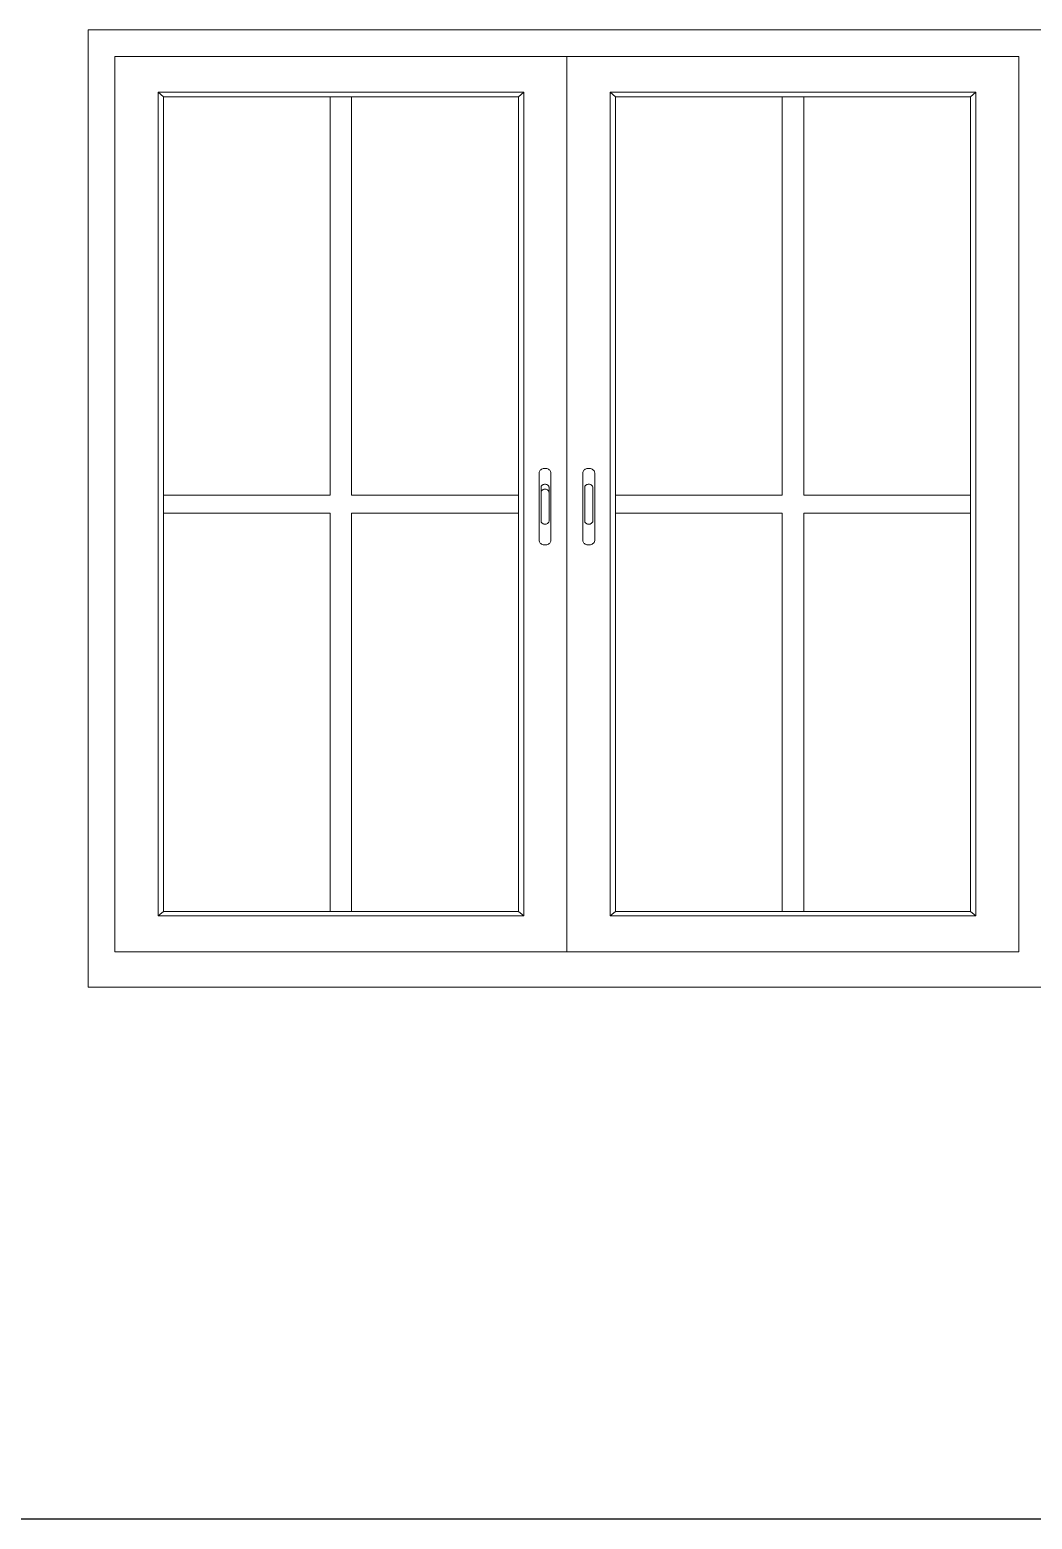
# Model space of a CAD drawing. Header units: inches. Extents: x -10117506 to -5032697, y -6529230 to -3254494.
# Drawn here: x -5047186.8 to -5047130.2, y -3261851.2 to -3261767.2 of the extents above; entities that cross this region are included whole.
import ezdxf

# ---------------------------------------------------------------- set-up
doc = ezdxf.new("R2010")
doc.units = ezdxf.units.IN
doc.header["$LTSCALE"] = 2
doc.header["$MEASUREMENT"] = 0
doc.layers.get('0').update_dxf_attribs({"linetype": 'CONTINUOUS'})
doc.layers.add('window', color=4, linetype='CONTINUOUS', lineweight=13)

msp = doc.modelspace()

# ---------------------------------------------------------------- linework, layer by layer
at = {"ltscale": 0.5}
msp.add_line((-5046956.493, -3261851.209), (-5047247.614, -3261851.209), dxfattribs=at)
at = {"layer": 'window'}
for p, q in [((-5047183.493, -3261821.209), (-5047183.493, -3261767.209)), ((-5047183.493, -3261767.209), (-5047099.493, -3261767.209)), ((-5047181.993, -3261819.209), (-5047181.993, -3261768.709)), ((-5047181.993, -3261768.709), (-5047130.993, -3261768.709)), ((-5047156.493, -3261768.709), (-5047156.493, -3261819.209)), ((-5047130.993, -3261768.709), (-5047130.993, -3261819.209)), ((-5047158.927, -3261770.732), (-5047179.56, -3261770.732)), ((-5047179.56, -3261770.732), (-5047179.56, -3261817.185)), ((-5047179.256, -3261770.985), (-5047179.56, -3261770.732)), ((-5047179.256, -3261770.985), (-5047179.256, -3261816.933)), ((-5047179.256, -3261770.985), (-5047159.231, -3261770.985)), ((-5047169.852, -3261770.985), (-5047169.852, -3261793.453)), ((-5047168.635, -3261770.985), (-5047168.635, -3261793.453)), ((-5047159.231, -3261770.985), (-5047158.927, -3261770.732)), ((-5047159.231, -3261816.933), (-5047159.231, -3261770.985)), ((-5047158.927, -3261817.185), (-5047158.927, -3261770.732)), ((-5047154.06, -3261817.185), (-5047154.06, -3261770.732)), ((-5047154.06, -3261770.732), (-5047133.427, -3261770.732)), ((-5047153.756, -3261770.985), (-5047154.06, -3261770.732)), ((-5047153.756, -3261816.933), (-5047153.756, -3261770.985)), ((-5047133.731, -3261770.985), (-5047153.756, -3261770.985)), ((-5047144.352, -3261770.985), (-5047144.352, -3261793.453)), ((-5047143.135, -3261770.985), (-5047143.135, -3261793.453)), ((-5047133.731, -3261770.985), (-5047133.427, -3261770.732)), ((-5047133.731, -3261770.985), (-5047133.731, -3261816.933)), ((-5047133.427, -3261770.732), (-5047133.427, -3261817.185)), ((-5047158.058, -3261792.157), (-5047158.062, -3261792.196)), ((-5047158.062, -3261792.196), (-5047158.062, -3261796.011)), ((-5047158.045, -3261792.119), (-5047158.058, -3261792.157)), ((-5047158.025, -3261792.083), (-5047158.045, -3261792.119)), ((-5047157.998, -3261792.05), (-5047158.025, -3261792.083)), ((-5047157.964, -3261792.02), (-5047157.998, -3261792.05)), ((-5047157.924, -3261791.995), (-5047157.964, -3261792.02)), ((-5047157.879, -3261791.975), (-5047157.924, -3261791.995)), ((-5047157.83, -3261791.96), (-5047157.879, -3261791.975)), ((-5047157.779, -3261791.95), (-5047157.83, -3261791.96)), ((-5047157.727, -3261791.947), (-5047157.779, -3261791.95)), ((-5047157.675, -3261791.95), (-5047157.727, -3261791.947)), ((-5047157.624, -3261791.96), (-5047157.675, -3261791.95)), ((-5047157.575, -3261791.975), (-5047157.624, -3261791.96)), ((-5047157.53, -3261791.995), (-5047157.575, -3261791.975)), ((-5047157.49, -3261792.02), (-5047157.53, -3261791.995)), ((-5047157.456, -3261792.05), (-5047157.49, -3261792.02)), ((-5047157.429, -3261792.083), (-5047157.456, -3261792.05)), ((-5047157.409, -3261792.119), (-5047157.429, -3261792.083)), ((-5047157.397, -3261792.157), (-5047157.409, -3261792.119)), ((-5047157.392, -3261792.196), (-5047157.409, -3261792.119)), ((-5047157.392, -3261792.196), (-5047157.397, -3261792.157)), ((-5047157.392, -3261796.011), (-5047157.392, -3261792.196)), ((-5047155.595, -3261792.196), (-5047155.578, -3261792.119)), ((-5047155.595, -3261792.196), (-5047155.59, -3261792.157)), ((-5047155.595, -3261796.011), (-5047155.595, -3261792.196)), ((-5047155.59, -3261792.157), (-5047155.578, -3261792.119)), ((-5047155.578, -3261792.119), (-5047155.558, -3261792.083)), ((-5047155.558, -3261792.083), (-5047155.531, -3261792.05)), ((-5047155.497, -3261792.02), (-5047155.531, -3261792.05)), ((-5047155.457, -3261791.995), (-5047155.497, -3261792.02)), ((-5047155.457, -3261791.995), (-5047155.412, -3261791.975)), ((-5047155.363, -3261791.96), (-5047155.412, -3261791.975)), ((-5047155.312, -3261791.95), (-5047155.363, -3261791.96)), ((-5047155.26, -3261791.947), (-5047155.312, -3261791.95)), ((-5047155.208, -3261791.95), (-5047155.26, -3261791.947)), ((-5047155.208, -3261791.95), (-5047155.156, -3261791.96)), ((-5047155.156, -3261791.96), (-5047155.108, -3261791.975)), ((-5047155.108, -3261791.975), (-5047155.063, -3261791.995)), ((-5047155.063, -3261791.995), (-5047155.023, -3261792.02)), ((-5047155.023, -3261792.02), (-5047154.989, -3261792.05)), ((-5047154.962, -3261792.083), (-5047154.989, -3261792.05)), ((-5047154.942, -3261792.119), (-5047154.962, -3261792.083)), ((-5047154.929, -3261792.157), (-5047154.942, -3261792.119)), ((-5047154.929, -3261792.157), (-5047154.925, -3261792.196)), ((-5047154.925, -3261792.196), (-5047154.925, -3261796.011)), ((-5047157.952, -3261793.004), (-5047157.949, -3261792.978)), ((-5047157.952, -3261793.284), (-5047157.952, -3261793.004)), ((-5047157.949, -3261792.978), (-5047157.941, -3261792.952)), ((-5047157.941, -3261792.952), (-5047157.927, -3261792.928)), ((-5047157.927, -3261792.928), (-5047157.909, -3261792.906)), ((-5047157.909, -3261792.906), (-5047157.886, -3261792.886)), ((-5047157.886, -3261792.886), (-5047157.859, -3261792.869)), ((-5047157.859, -3261792.869), (-5047157.829, -3261792.855)), ((-5047157.829, -3261792.855), (-5047157.797, -3261792.845)), ((-5047157.797, -3261792.845), (-5047157.762, -3261792.839)), ((-5047157.762, -3261792.839), (-5047157.727, -3261792.837)), ((-5047157.727, -3261792.837), (-5047157.692, -3261792.839)), ((-5047157.692, -3261792.839), (-5047157.658, -3261792.845)), ((-5047157.658, -3261792.845), (-5047157.625, -3261792.855)), ((-5047157.625, -3261792.855), (-5047157.595, -3261792.869)), ((-5047157.595, -3261792.869), (-5047157.568, -3261792.886)), ((-5047157.568, -3261792.886), (-5047157.545, -3261792.906)), ((-5047157.545, -3261792.906), (-5047157.527, -3261792.928)), ((-5047157.527, -3261792.928), (-5047157.513, -3261792.952)), ((-5047157.513, -3261792.952), (-5047157.505, -3261792.978)), ((-5047157.505, -3261792.978), (-5047157.502, -3261793.004)), ((-5047157.502, -3261794.924), (-5047157.502, -3261793.004)), ((-5047155.482, -3261792.978), (-5047155.485, -3261793.004)), ((-5047155.485, -3261793.004), (-5047155.485, -3261794.924)), ((-5047155.474, -3261792.952), (-5047155.482, -3261792.978)), ((-5047155.46, -3261792.928), (-5047155.474, -3261792.952)), ((-5047155.442, -3261792.906), (-5047155.46, -3261792.928)), ((-5047155.419, -3261792.886), (-5047155.442, -3261792.906)), ((-5047155.392, -3261792.869), (-5047155.419, -3261792.886)), ((-5047155.362, -3261792.855), (-5047155.392, -3261792.869)), ((-5047155.329, -3261792.845), (-5047155.362, -3261792.855)), ((-5047155.295, -3261792.839), (-5047155.329, -3261792.845)), ((-5047155.26, -3261792.837), (-5047155.295, -3261792.839)), ((-5047155.225, -3261792.839), (-5047155.26, -3261792.837)), ((-5047155.19, -3261792.845), (-5047155.225, -3261792.839)), ((-5047155.158, -3261792.855), (-5047155.19, -3261792.845)), ((-5047155.128, -3261792.869), (-5047155.158, -3261792.855)), ((-5047155.101, -3261792.886), (-5047155.128, -3261792.869)), ((-5047155.078, -3261792.906), (-5047155.101, -3261792.886)), ((-5047155.059, -3261792.928), (-5047155.078, -3261792.906)), ((-5047155.046, -3261792.952), (-5047155.059, -3261792.928)), ((-5047155.038, -3261792.978), (-5047155.046, -3261792.952)), ((-5047155.035, -3261793.004), (-5047155.038, -3261792.978)), ((-5047155.035, -3261794.924), (-5047155.035, -3261793.004)), ((-5047169.852, -3261793.453), (-5047179.256, -3261793.453)), ((-5047159.231, -3261793.453), (-5047168.635, -3261793.453)), ((-5047157.952, -3261793.284), (-5047157.949, -3261793.258)), ((-5047157.952, -3261794.924), (-5047157.952, -3261793.284)), ((-5047157.949, -3261793.258), (-5047157.941, -3261793.232)), ((-5047157.941, -3261793.232), (-5047157.927, -3261793.208)), ((-5047157.927, -3261793.208), (-5047157.909, -3261793.186)), ((-5047157.909, -3261793.186), (-5047157.886, -3261793.166)), ((-5047157.886, -3261793.166), (-5047157.859, -3261793.149)), ((-5047157.859, -3261793.149), (-5047157.829, -3261793.135)), ((-5047157.829, -3261793.135), (-5047157.797, -3261793.125)), ((-5047157.797, -3261793.125), (-5047157.762, -3261793.119)), ((-5047157.762, -3261793.119), (-5047157.727, -3261793.117)), ((-5047157.727, -3261793.117), (-5047157.692, -3261793.119)), ((-5047157.692, -3261793.119), (-5047157.658, -3261793.125)), ((-5047157.658, -3261793.125), (-5047157.625, -3261793.135)), ((-5047157.625, -3261793.135), (-5047157.595, -3261793.149)), ((-5047157.595, -3261793.149), (-5047157.568, -3261793.166)), ((-5047157.568, -3261793.166), (-5047157.545, -3261793.186)), ((-5047157.545, -3261793.186), (-5047157.527, -3261793.208)), ((-5047157.527, -3261793.208), (-5047157.513, -3261793.232)), ((-5047157.513, -3261793.232), (-5047157.505, -3261793.258)), ((-5047157.505, -3261793.258), (-5047157.502, -3261793.284)), ((-5047153.756, -3261793.453), (-5047144.352, -3261793.453)), ((-5047143.135, -3261793.453), (-5047133.731, -3261793.453)), ((-5047169.852, -3261794.465), (-5047179.256, -3261794.465)), ((-5047169.852, -3261794.465), (-5047169.852, -3261816.933)), ((-5047168.635, -3261794.465), (-5047168.635, -3261816.933)), ((-5047159.231, -3261794.465), (-5047168.635, -3261794.465)), ((-5047153.756, -3261794.465), (-5047144.352, -3261794.465)), ((-5047144.352, -3261794.465), (-5047144.352, -3261816.933)), ((-5047143.135, -3261794.465), (-5047133.731, -3261794.465)), ((-5047143.135, -3261794.465), (-5047143.135, -3261816.933)), ((-5047157.952, -3261794.924), (-5047157.949, -3261794.951)), ((-5047157.949, -3261794.951), (-5047157.941, -3261794.976)), ((-5047157.941, -3261794.976), (-5047157.927, -3261795)), ((-5047157.927, -3261795), (-5047157.909, -3261795.023)), ((-5047157.909, -3261795.023), (-5047157.886, -3261795.043)), ((-5047157.886, -3261795.043), (-5047157.859, -3261795.06)), ((-5047157.859, -3261795.06), (-5047157.829, -3261795.073)), ((-5047157.829, -3261795.073), (-5047157.797, -3261795.083)), ((-5047157.797, -3261795.083), (-5047157.762, -3261795.089)), ((-5047157.762, -3261795.089), (-5047157.727, -3261795.091)), ((-5047157.727, -3261795.091), (-5047157.692, -3261795.089)), ((-5047157.692, -3261795.089), (-5047157.658, -3261795.083)), ((-5047157.658, -3261795.083), (-5047157.625, -3261795.073)), ((-5047157.625, -3261795.073), (-5047157.595, -3261795.06)), ((-5047157.595, -3261795.06), (-5047157.568, -3261795.043)), ((-5047157.568, -3261795.043), (-5047157.545, -3261795.023)), ((-5047157.545, -3261795.023), (-5047157.527, -3261795)), ((-5047157.527, -3261795), (-5047157.513, -3261794.976)), ((-5047157.513, -3261794.976), (-5047157.505, -3261794.951)), ((-5047157.505, -3261794.951), (-5047157.502, -3261794.924)), ((-5047155.482, -3261794.951), (-5047155.485, -3261794.924)), ((-5047155.474, -3261794.976), (-5047155.482, -3261794.951)), ((-5047155.46, -3261795), (-5047155.474, -3261794.976)), ((-5047155.442, -3261795.023), (-5047155.46, -3261795)), ((-5047155.419, -3261795.043), (-5047155.442, -3261795.023)), ((-5047155.392, -3261795.06), (-5047155.419, -3261795.043)), ((-5047155.362, -3261795.073), (-5047155.392, -3261795.06)), ((-5047155.329, -3261795.083), (-5047155.362, -3261795.073)), ((-5047155.295, -3261795.089), (-5047155.329, -3261795.083)), ((-5047155.26, -3261795.091), (-5047155.295, -3261795.089)), ((-5047155.225, -3261795.089), (-5047155.26, -3261795.091)), ((-5047155.19, -3261795.083), (-5047155.225, -3261795.089)), ((-5047155.158, -3261795.073), (-5047155.19, -3261795.083)), ((-5047155.128, -3261795.06), (-5047155.158, -3261795.073)), ((-5047155.101, -3261795.043), (-5047155.128, -3261795.06)), ((-5047155.078, -3261795.023), (-5047155.101, -3261795.043)), ((-5047155.059, -3261795), (-5047155.078, -3261795.023)), ((-5047155.046, -3261794.976), (-5047155.059, -3261795)), ((-5047155.038, -3261794.951), (-5047155.046, -3261794.976)), ((-5047155.035, -3261794.924), (-5047155.038, -3261794.951)), ((-5047158.058, -3261796.05), (-5047158.062, -3261796.011)), ((-5047158.062, -3261796.011), (-5047158.045, -3261796.088)), ((-5047158.058, -3261796.05), (-5047158.045, -3261796.088)), ((-5047158.045, -3261796.088), (-5047158.025, -3261796.124)), ((-5047158.025, -3261796.124), (-5047157.998, -3261796.157)), ((-5047157.998, -3261796.157), (-5047157.964, -3261796.187)), ((-5047157.964, -3261796.187), (-5047157.924, -3261796.212)), ((-5047157.924, -3261796.212), (-5047157.879, -3261796.233)), ((-5047157.879, -3261796.233), (-5047157.83, -3261796.248)), ((-5047157.83, -3261796.248), (-5047157.779, -3261796.257)), ((-5047157.779, -3261796.257), (-5047157.727, -3261796.26)), ((-5047157.727, -3261796.26), (-5047157.675, -3261796.257)), ((-5047157.675, -3261796.257), (-5047157.624, -3261796.248)), ((-5047157.624, -3261796.248), (-5047157.575, -3261796.233)), ((-5047157.575, -3261796.233), (-5047157.53, -3261796.212)), ((-5047157.53, -3261796.212), (-5047157.49, -3261796.187)), ((-5047157.49, -3261796.187), (-5047157.456, -3261796.157)), ((-5047157.456, -3261796.157), (-5047157.429, -3261796.124)), ((-5047157.429, -3261796.124), (-5047157.409, -3261796.088)), ((-5047157.409, -3261796.088), (-5047157.397, -3261796.05)), ((-5047157.397, -3261796.05), (-5047157.392, -3261796.011)), ((-5047155.59, -3261796.05), (-5047155.595, -3261796.011)), ((-5047155.578, -3261796.088), (-5047155.59, -3261796.05)), ((-5047155.578, -3261796.088), (-5047155.558, -3261796.124)), ((-5047155.558, -3261796.124), (-5047155.531, -3261796.157)), ((-5047155.531, -3261796.157), (-5047155.497, -3261796.187)), ((-5047155.457, -3261796.212), (-5047155.497, -3261796.187)), ((-5047155.412, -3261796.233), (-5047155.457, -3261796.212)), ((-5047155.412, -3261796.233), (-5047155.363, -3261796.248)), ((-5047155.312, -3261796.257), (-5047155.363, -3261796.248)), ((-5047155.26, -3261796.26), (-5047155.312, -3261796.257)), ((-5047155.26, -3261796.26), (-5047155.208, -3261796.257)), ((-5047155.208, -3261796.257), (-5047155.156, -3261796.248)), ((-5047155.108, -3261796.233), (-5047155.156, -3261796.248)), ((-5047155.063, -3261796.212), (-5047155.108, -3261796.233)), ((-5047155.063, -3261796.212), (-5047155.023, -3261796.187)), ((-5047155.023, -3261796.187), (-5047154.989, -3261796.157)), ((-5047154.989, -3261796.157), (-5047154.962, -3261796.124)), ((-5047154.942, -3261796.088), (-5047154.962, -3261796.124)), ((-5047154.925, -3261796.011), (-5047154.942, -3261796.088)), ((-5047154.929, -3261796.05), (-5047154.942, -3261796.088)), ((-5047154.929, -3261796.05), (-5047154.925, -3261796.011)), ((-5047179.256, -3261816.933), (-5047179.56, -3261817.185)), ((-5047179.56, -3261817.185), (-5047158.927, -3261817.185)), ((-5047179.256, -3261816.933), (-5047159.231, -3261816.933)), ((-5047158.927, -3261817.185), (-5047159.231, -3261816.933)), ((-5047154.06, -3261817.185), (-5047153.756, -3261816.933)), ((-5047133.427, -3261817.185), (-5047154.06, -3261817.185)), ((-5047133.731, -3261816.933), (-5047153.756, -3261816.933)), ((-5047133.427, -3261817.185), (-5047133.731, -3261816.933)), ((-5047130.993, -3261819.209), (-5047181.993, -3261819.209)), ((-5047183.493, -3261821.209), (-5047129.493, -3261821.209))]:
    msp.add_line(p, q, dxfattribs=at)

doc.saveas('drawing.dxf')
